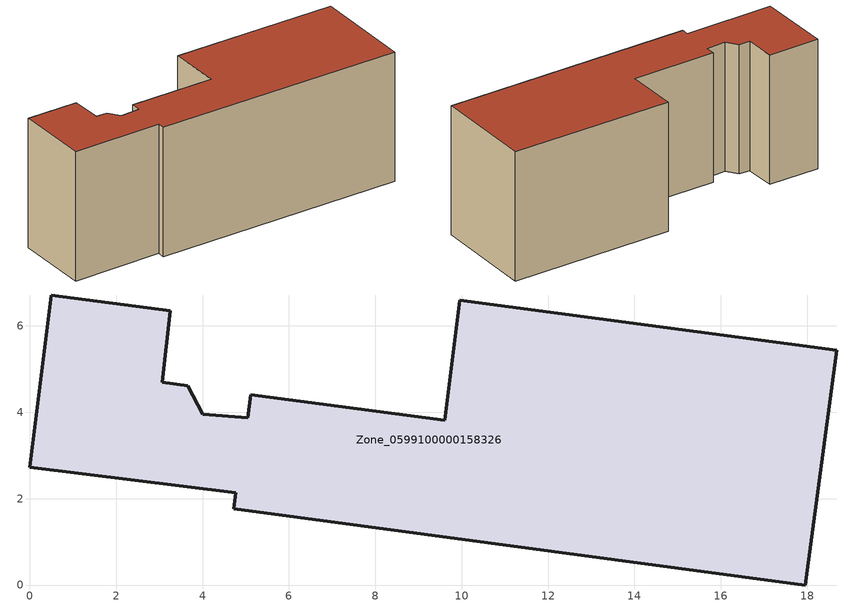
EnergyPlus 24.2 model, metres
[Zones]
Zone_0599100000158326
 floor ground (C_G): 4.72,1.77 4.77,2.13 0,2.73 0.5,6.72 3.25,6.35 3.07,4.7 3.65,4.62 4.01,3.95 5.05,3.88 5.11,4.4 9.61,3.81 9.96,6.6 18.68,5.44 17.95,0 z0
 wall outside (C_F): 18.68,5.44 9.96,6.6 9.61,3.81 5.11,4.4 5.05,3.88 4.01,3.95 3.65,4.62 3.07,4.7 3.25,6.35 0.5,6.72 0,2.73 4.77,2.13 4.72,1.77 17.95,0 18.68,5.44 z0:7.03
 roof outside (C_R): 4.77,2.13 4.72,1.77 17.95,0 18.68,5.44 9.96,6.6 9.61,3.81 5.11,4.4 5.05,3.88 4.01,3.95 3.65,4.62 3.07,4.7 3.25,6.35 0.5,6.72 0,2.73 z7.03
[BUILDING]
Pand.0599100000158326: North Axis=0; Terrain=City; Loads Convergence Tolerance Value=0.04; Temperature Convergence Tolerance Value=0.4; Solar Distribution=FullExterior; Maximum Number of Warmup Days=25; Minimum Number of Warmup Days=1
[Site:Location]
Rotterdam.The.Hague.AP_ZH_NLD Design_Conditions: Latitude=51.96; Longitude=4.45; Time Zone=1; Elevation=-4.5
[SITE:GROUNDTEMPERATURE:BUILDINGSURFACE]
18, 18, 18, 18, 18, 18, 18, 18, 18, 18, 18, 18
[MATERIAL] Thermal Absorptance=0.9; Solar Absorptance=0.7; Visible Absorptance=0.7
Name | Roughness | Thickness | Conductivity | Density | Specific Heat
G.TI.1946 | MediumSmooth | 0.15 | 1 | 540 | 1210
F.TI.1946 | Rough | 0.3 | 0.857143 | 1920 | 840
R.TI.1946 | MediumRough | 0.2 | 0.1 | 1500 | 1000
[CONSTRUCTION]
C_G: G.TI.1946
C_F: F.TI.1946
C_R: R.TI.1946
[ZONE]
Zone_0599100000158326: Type=1; Multiplier=1; Ceiling Height=Autocalculate; Volume=Autocalculate; Floor Area=autocalculate; Part of Total Floor Area=Yes
[ZONEINFILTRATION:DESIGNFLOWRATE]
Infil_Zone_0599100000158326: Zone or ZoneList or Space or SpaceList=Zone_0599100000158326; Schedule=AlwaysOn; Design Flow Rate Calculation Method=Flow/Area; Flow Rate per Floor Area=0.003; Constant Term Coefficient=1; Temperature Term Coefficient=0; Velocity Term Coefficient=0; Velocity Squared Term Coefficient=0
[HVACTEMPLATE:ZONE:IDEALLOADSAIRSYSTEM]
Zone_0599100000158326: Maximum Heating Supply Air Temperature=50; Minimum Cooling Supply Air Temperature=13; Maximum Heating Supply Air Humidity Ratio=0.0156; Minimum Cooling Supply Air Humidity Ratio=0.0077; Heating Limit=NoLimit; Cooling Limit=NoLimit; Dehumidification Control Type=ConstantSensibleHeatRatio; Cooling Sensible Heat Ratio=0.7; Dehumidification Setpoint=60; Humidification Control Type=None; Humidification Setpoint=30; Outdoor Air Method=None; Outdoor Air Flow Rate per Person=0.00944; Outdoor Air Flow Rate per Zone Floor Area=0; Outdoor Air Flow Rate per Zone=0; Demand Controlled Ventilation Type=None; Outdoor Air Economizer Type=NoEconomizer; Heat Recovery Type=None; Sensible Heat Recovery Effectiveness=0.7; Latent Heat Recovery Effectiveness=0.65
[ZONECONTROL:THERMOSTAT]
ThermostatControl_Zone_0599100000158326: Zone or ZoneList=Zone_0599100000158326; Control Type Schedule=DualSetpointControlType; Control 1=Thermostat_Zone_0599100000158326; Temperature Difference Between Cutout And Setpoint=0
[THERMOSTATSETPOINT:DUALSETPOINT]
Thermostat_Zone_0599100000158326: Heating Setpoint Temperature Schedule=HeatingSetpoint_Zone_0599100000158326; Cooling Setpoint Temperature Schedule=CoolingSetpoint_Zone_0599100000158326
[SCHEDULE:COMPACT]
HeatingSetpoint_Zone_0599100000158326: Through: 12/31, For: AllDays, Until: 24:00, 21
CoolingSetpoint_Zone_0599100000158326: Through: 12/31, For: AllDays, Until: 24:00, 24
DualSetpointControlType: Through: 12/31, For: AllDays, Until: 24:00, 4
AlwaysOn: Through: 12/31, For: AllDays, Until: 24:00, 1
